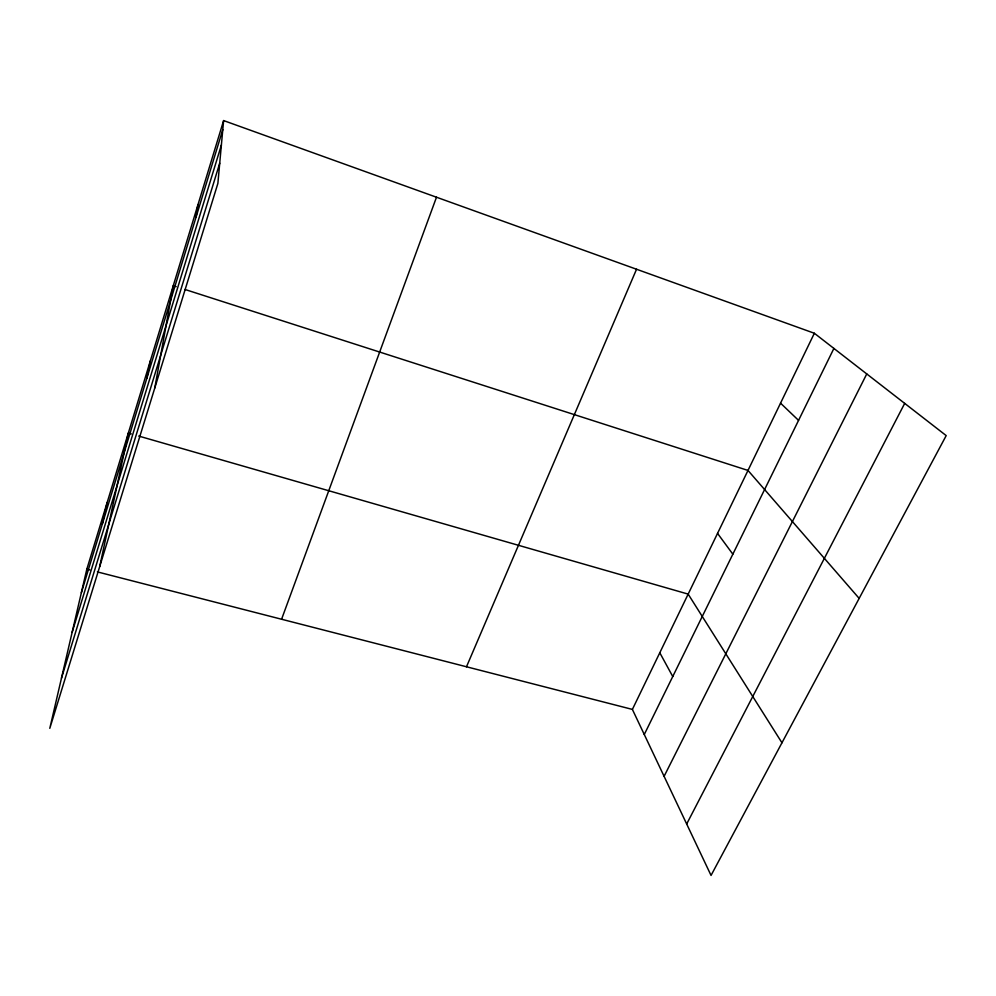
<?xml version="1.0" encoding="UTF-8"?>
<svg xmlns="http://www.w3.org/2000/svg" width="996" height="996" viewBox="0 0 996 996"><rect width="100%" height="100%" fill="white"/><g stroke="black" fill="none" stroke-linecap="round" stroke-linejoin="round"><path stroke-width="1.49" d="M223.614 120.578L217.875 183.438L49.8 728.337L86.826 569.177L223.614 120.578L814.355 333.262L946.2 435.601L711.044 875.422L632.385 709.413L97.359 571.891M196.088 217.041L197.893 204.939M154.778 387.992L173.254 285.715L176.192 286.649M146.86 378.219L150.334 360.888M99.7 566.587L128.322 433.073L131.298 433.92M102.302 524.095L107.17 502.445M81.348 592.72L222.78 129.629M72.135 632.336L221.373 145.055M61.478 678.139L219.718 163.195M281.582 619.238L436.497 197.22M466.489 666.772L636.544 269.244M632.385 709.413L814.355 333.262M644.275 734.513L833.901 348.426M664.095 776.332L866.757 373.936M686.68 823.991L904.692 403.38M86.826 569.177L89.827 569.949M138.705 436.061L688.161 594.114L781.96 742.792M184.982 289.475L747.996 470.436L859.162 598.397M780.54 403.156L798.555 420.374M717.543 533.383L732.844 554.174M659.788 652.754L672.748 676.533"/></g></svg>
